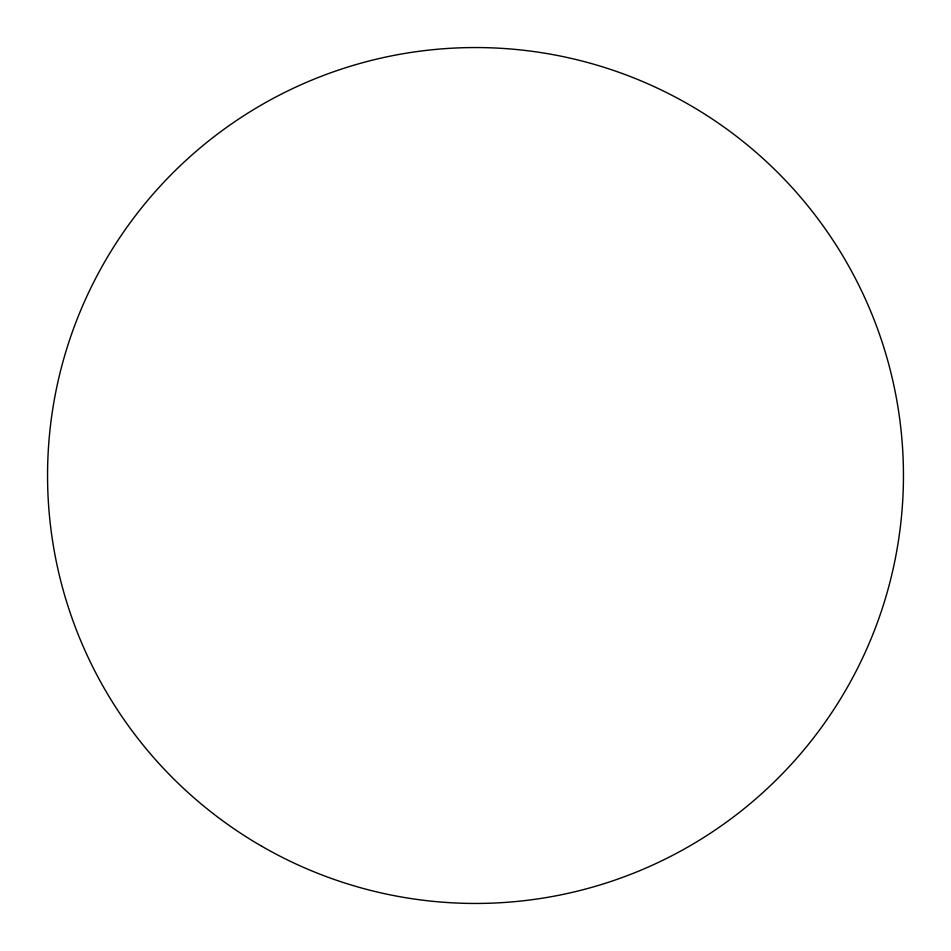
<?xml version="1.0" encoding="UTF-8"?>
<svg xmlns="http://www.w3.org/2000/svg" width="951" height="951" viewBox="0 0 951 951"><rect width="100%" height="100%" fill="white"/><g stroke="black" fill="none" stroke-linecap="round" stroke-linejoin="round"><path stroke-width="1.43" d="M261.501 846.105A427.95 427.95 0 0 0 903.45 475.524A427.95 427.95 0 0 0 261.549 104.872A427.95 427.95 0 0 0 261.501 846.105"/></g></svg>
